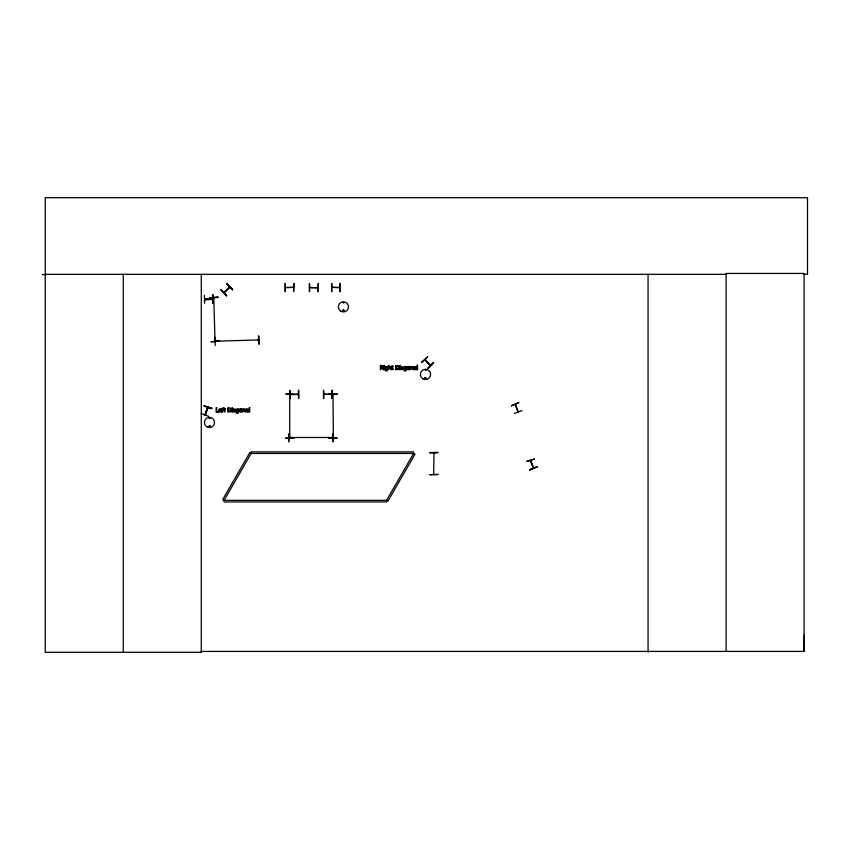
<?xml version="1.0" encoding="UTF-8"?>
<svg xmlns="http://www.w3.org/2000/svg" width="850" height="850" viewBox="0 0 850 850"><rect width="100%" height="100%" fill="white"/><g stroke="black" fill="none" stroke-linecap="round" stroke-linejoin="round"><path stroke-width="1.27" d="M803.526 274.327L807.5 274.327L807.5 197.689L45.241 197.689L45.241 652.311L201.407 652.311L201.301 651.419L804.111 651.419L804.227 634.982M215.879 341.562L215.039 341.147L213.754 297.755M214.147 298.478L214.083 297.914M517.884 411.91L515.153 404.441M530.421 460.658L533.332 468.159L530.772 460.456M533.63 468.021L530.751 460.53M425.053 359.539L430.387 365.564M289.616 394.57L289.988 395.207M333.041 395.293L333.03 394.4L333.359 395.123M333.359 437.867L333.349 437.006M210.279 426.254C208.229 428.634 209.058 423.916 210.194 426.073M343.868 302.77L343.06 302.441L343.729 302.94M343.995 310.675L342.964 310.951L343.687 310.25M424.745 378.016C426.105 380.842 426.519 376.061 424.873 377.857M424.947 378.218C426.402 376.391 425.754 380.194 425.032 378.091M204.914 414.821L207.676 407.267M205.445 414.258L205.19 414.991M205.264 414.896L208.048 407.405L207.347 407.926M213.722 297.925L213.786 298.658M332.987 394.559L333.359 437.718M433.67 474.406L433.999 453.071M224.857 292.198L223.869 292.559M223.954 292.411L229.521 286.843L229.341 287.821M201.195 413.546L208.803 416.394M211.778 408.297L204 405.918L211.767 408.329M207.91 407.447L205.179 414.917L207.963 407.373M209.876 418.466L209.058 418.126L209.876 418.349M209.907 426.498C209.079 424.192 209.068 428.347 209.907 426.02M342.763 310.282C343.336 313.363 344.983 308.858 342.922 310.154M258.602 340.255L257.826 340.266M204.542 299.136L205.286 299.476M290.445 394.612L298.308 394.517M297.489 394.241L298.392 394.23M332.679 437.782L331.946 437.421M230.329 411.071L230.297 408.776L228.438 408.276L228.438 411.591L230.329 411.071A1.413 1.413 0 0 1 229.542 411.527M398.214 368.741L398.183 366.435L396.334 365.946L396.334 369.261L398.214 368.741A1.413 1.413 0 0 1 397.428 369.197M229.787 287.066L224.113 292.772M425.818 370.515L425.117 369.984L425.85 370.409M215.135 341.222L258.613 339.926M204.627 299.136L212.574 298.892L211.926 298.871M297.574 394.241L298.392 394.517M289.181 437.495L332.679 437.495M331.776 437.506L332.509 437.41M309.825 287.417L317.688 287.789M317.751 287.736L309.846 287.736M331.904 287.374L339.756 287.736M229.851 287.045L224.219 292.666M421.632 362.153L427.763 356.798L421.844 362.376M433.426 362.652L427.89 368.613L433.404 362.642M427.646 368.369L433.489 362.716M427.858 368.592L433.691 362.939M425.202 360.368L430.334 365.5M343.315 310.207L343.103 311.015M511.456 405.779L518.925 402.528L511.477 405.822M514.356 413.44L521.974 410.603M534.374 459.011L526.628 461.518L534.395 459.064M529.688 469.593L537.306 466.777M285.653 287.374L293.601 287.417M289.924 437.856L289.978 437.07M331.904 287.332L339.862 287.417M212.681 299.349L204.68 299.582L212.681 299.444M217.94 297.192L209.833 297.893L217.94 297.149M209.833 297.787L217.951 297.489M214.997 337.301L215.231 345.429M258.464 336.016L258.878 344.123M215.964 341.477L215.146 341.509M257.794 339.957L258.527 339.936M212.957 294.961L212.787 303.089L212.989 294.961M204.68 299.498L212.67 299.264L204.553 299.413M204.659 303.333L204.308 295.216M298.371 390.309L298.531 398.438M323.414 390.373L323.51 398.491M337.227 393.922L329.109 394.007M337.227 394.251L323.914 394.241L331.936 394.517M290.296 398.491L289.829 390.373L290.243 398.491M333.104 433.574L333.126 441.692M289.266 437.495L289.978 437.463M285.781 438.026L293.909 437.973M285.791 438.324L293.909 438.313M329.109 438.324L337.237 437.867L329.109 438.366M429.749 452.721L437.867 452.466L429.749 452.689M429.749 452.508L437.867 452.636M437.877 474.491L429.749 474.693L437.877 474.438M42.5 274.646L45.241 274.635M45.241 274.327L726.091 274.327M285.026 283.496L285.069 291.624M309.283 283.496L309.326 291.624M318.314 283.496L317.921 291.624M331.734 283.496L331.734 291.624M340.319 283.496L340.276 291.624M285.589 287.736L293.431 287.332M317.858 291.624L318.272 283.496M408.946 366.467L408.329 366.467A1.286 1.286 0 0 0 407.596 366.881L407.416 369.134L408.946 369.814A1.275 1.275 0 0 0 409.689 369.399L409.679 366.881M241.06 408.797L240.444 408.797A1.286 1.286 0 0 0 239.711 409.222L239.53 411.464L241.06 412.144A1.275 1.275 0 0 0 241.793 411.729L241.793 409.222M298.223 394.198L285.781 393.964L293.909 394.368M515.44 404.419L518.266 411.772M204 405.907L211.639 408.669M226.801 284.017L232.645 289.659M221.064 289.818L226.769 295.598M425 359.592L430.536 365.309M215.347 340.489L215.326 341.137M258.878 335.994L259.176 344.112M212.564 294.971L212.893 303.089M332.764 433.574L332.817 441.703M332.106 390.309L332.159 398.438M323.754 390.362L323.808 398.491M298.786 390.309L298.839 398.438M289.701 437.07L289.701 437.888L289.701 394.474M804.111 651.419L804.111 273.445L726.091 273.445L726.091 651.419M648.061 274.327L648.061 652.311M339.979 283.496L339.979 291.624M331.681 283.496L331.681 291.624M309.623 283.496L309.623 291.624M285.366 283.496L285.366 291.624M201.291 274.327L201.291 652.311M123.271 274.327L123.271 652.311M408.786 366.467A1.286 1.286 0 0 1 409.53 366.892M240.901 408.797A1.286 1.286 0 0 1 241.644 409.222M238.754 411.719L238.191 413.089L236.364 413.164C241.581 411.708 232.857 412.324 237.15 408.797A1.445 1.445 0 0 1 238.212 408.999L238.754 408.861L238.754 411.719M387.823 369.378L387.26 370.749L385.433 370.823C390.639 369.378 381.916 369.984 386.219 366.467A1.445 1.445 0 0 1 387.281 366.669L387.823 366.531L387.823 369.378M406.64 369.378L406.087 370.749L404.249 370.823C409.466 369.378 400.743 369.984 405.036 366.467A1.445 1.445 0 0 1 406.098 366.669L406.64 366.531L406.64 369.378M222.201 408.478L222.19 412.08L222.732 412.08L222.732 409.307L224.039 409.307C224.049 413.27 226.026 412.494 224.581 409.307L225.579 408.861L224.581 408.861L224.581 407.936L224.039 408.861C221.648 409.36 224.899 406.13 222.201 408.478M218.822 410.114L219.459 411.91L221.521 411.889L219.374 410.794L221.584 410.529L221.042 408.967L219.693 408.892L218.822 410.114M239.934 409.923C240.327 414.917 242.994 407.341 239.934 409.923M407.819 367.593C408.212 372.576 410.879 365.011 407.819 367.593M231.253 409.944L230.382 411.74L227.874 412.08L227.874 407.788L230.382 408.127L231.253 409.944M399.139 367.604L398.267 369.399L395.76 369.75L395.76 365.457L398.267 365.797L399.139 367.604M232.985 410.837L232.953 411.145A1.105 1.105 0 0 0 233.123 411.74L235.514 412.08L235.322 409.179L233.219 408.935L234.982 409.966L232.985 410.837M245.841 410.837L245.809 411.145A1.105 1.105 0 0 0 245.979 411.74L248.37 412.08L248.179 409.179L246.075 408.935L247.839 409.966L245.841 410.837M400.881 368.507L400.839 368.815A1.105 1.105 0 0 0 401.009 369.399L403.399 369.75L403.208 366.839L401.104 366.594L402.868 367.625L400.881 368.507M413.737 368.507L413.695 368.815A1.105 1.105 0 0 0 413.865 369.399L416.256 369.75L416.064 366.839L413.961 366.594L415.724 367.625L413.737 368.507M236.672 409.934C237.097 414.481 239.349 407.362 236.672 409.934M385.741 367.593C386.166 372.151 388.418 365.033 385.741 367.593M404.558 367.593C404.993 372.151 407.246 365.033 404.558 367.593M383.063 366.616L382.171 367.88L383.701 369.75L381.597 368.039L380.375 369.75L380.375 365.457L382.341 365.564L383.063 366.616M382.468 366.669L380.949 367.561L380.949 365.946L382.468 366.669M233.548 410.89L234.366 411.644L234.982 410.391L233.548 410.89M246.404 410.89L247.222 411.644L247.839 410.391L246.404 410.89M401.434 368.56L402.252 369.314L402.868 368.061L401.434 368.56M414.29 368.56L415.108 369.314L415.724 368.061L414.29 368.56M219.428 409.753C221.478 411.729 221.106 407.904 219.428 409.753M249.773 452.678L222.689 499.577L224.06 500.363L386.538 500.363L387.897 501.16L414.981 454.251L413.61 453.464L251.143 453.464L249.773 452.678M251.143 453.464L224.06 500.363L224.06 501.946L386.538 501.946L386.538 500.363L413.61 453.464L413.61 451.881L251.143 451.881L251.143 453.464M221.074 289.797L226.536 295.832L221.074 289.797M227.109 283.709L232.571 289.744L227.109 283.709M243.525 409.031L242.749 408.861L242.749 412.08L243.291 409.679L244.12 409.286L245.278 412.08L245.119 409.254L243.525 409.031M389.385 366.69L388.609 365.266L388.609 369.75L389.151 367.349L389.98 366.956L391.138 369.75L390.989 366.924L389.385 366.69M411.411 366.69L410.635 366.531L410.635 369.75L411.177 367.349L412.006 366.956L413.164 369.75L413.015 366.924L411.411 366.69M537.264 466.671L529.826 469.965L537.264 466.671M393.444 369.229L392.551 369.134L392.477 366.977L393.465 366.531L391.935 365.606C391.266 366.403 391.808 371.206 393.444 369.229M219.247 341.084L211.14 341.828L219.247 341.084M332.446 390.309L332.042 398.438L332.446 390.309M289.159 433.574L288.766 441.703L289.159 433.574M294.058 283.496L293.601 291.624L294.058 283.496M417.573 365.266L417.031 365.266L417.031 369.75L417.573 369.75L417.573 365.266M384.582 365.426L383.966 365.989L384.582 365.426M400.308 365.426L399.691 365.989L400.308 365.426M384.551 366.531L384.009 366.531L384.009 369.75L384.551 369.75L384.551 366.531M400.276 366.531L399.734 366.531L399.734 369.75L400.276 369.75L400.276 366.531M249.688 407.596L249.146 407.596L249.146 412.08L249.688 412.08L249.688 407.596M216.697 407.788L216.134 407.788L216.134 412.08L218.62 412.08L216.697 411.57L216.697 407.788M232.422 407.756L231.806 408.319L232.422 407.756M232.379 408.861L231.837 408.861L231.837 412.08L232.379 412.08L232.379 408.861M422.928 378.866A5.143 5.143 0 0 0 430.642 374.425A5.143 5.143 0 0 0 422.928 369.973A5.143 5.143 0 0 0 422.928 378.866M340.903 311.27A5.079 5.079 0 0 0 348.521 306.882A5.079 5.079 0 0 0 340.903 302.483A5.079 5.079 0 0 0 340.903 311.27M206.954 426.859A5.079 5.079 0 0 0 214.561 422.461A5.079 5.079 0 0 0 206.954 418.062A5.079 5.079 0 0 0 206.954 426.859"/></g></svg>
